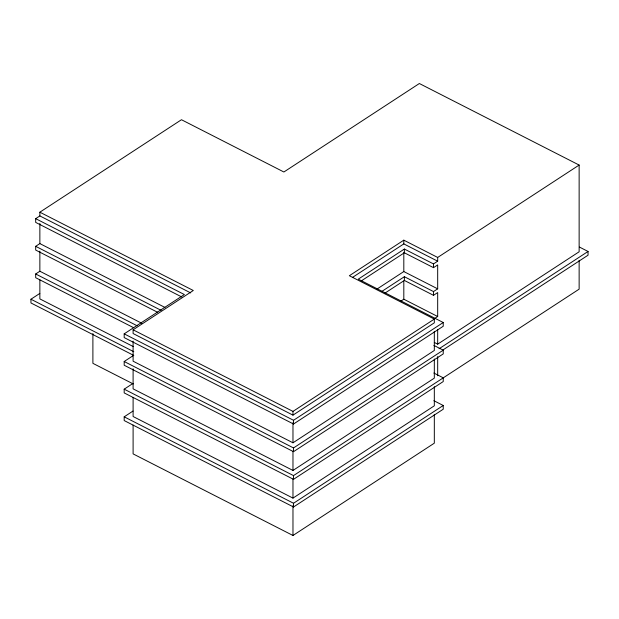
<?xml version="1.0" encoding="UTF-8"?>
<svg xmlns="http://www.w3.org/2000/svg" width="619" height="619" viewBox="0 0 619 619"><rect width="100%" height="100%" fill="white"/><g stroke="black" fill="none" stroke-linecap="round" stroke-linejoin="round"><path stroke-width="0.93" d="M181.785 296.973L35.685 222.399L35.685 218.662L39.864 215.93L39.864 212.193L181.468 119.722L283.881 171.997L419.357 83.519L579.136 165.064L579.136 251.778L437.679 344.156L434.29 342.431M157.721 312.347L35.685 250.061L35.685 246.323L39.864 243.592L39.864 223.498M133.658 327.722L35.685 277.714L35.685 273.977L39.864 271.246L39.864 251.152M133.797 355.453L30.95 302.962L30.95 299.225L39.817 293.429M579.136 165.064L437.679 257.45L437.679 261.187L433.493 263.918L404.362 249.047L358.277 279.146L443.235 322.507L443.235 326.244L293.522 424.023L124.187 337.595L124.187 333.858L184.369 294.551L35.685 218.662M437.679 257.45L403.812 240.164L349.356 275.726L434.321 319.087L434.321 322.824L292.973 415.132L133.1 333.54L133.1 329.803L193.283 290.497L39.864 212.193M433.865 345.387L443.235 350.168L443.235 353.906L293.522 451.677L124.187 365.249L124.187 361.511L133.008 355.747M433.865 373.04L443.235 377.822L443.235 381.559L293.522 479.338L124.187 392.91L124.187 389.173L133.008 383.409M433.865 400.702L443.235 405.484L443.235 409.221L293.522 506.992L124.187 420.564L124.187 416.827L133.008 411.062M352.559 277.374L403.812 243.901L403.812 240.164M361.511 280.771L404.362 252.784L404.362 249.047M376.584 289.336L403.812 271.555L403.812 252.42M381.722 291.495L404.362 276.708L433.493 291.572L437.679 288.841L437.679 264.924L433.493 267.656L404.362 252.784M384.956 293.12L404.362 280.446L404.362 276.708M400.609 301.306L403.812 299.217L403.812 281.034M404.362 280.446L433.493 295.309L437.679 292.578L437.679 316.502L434.886 318.321M292.973 415.132L292.973 411.395L434.321 319.087M293.522 424.023L293.522 420.286L443.235 322.507M133.1 341.1L133.1 361.194L292.973 442.794L434.321 350.486L434.321 331.351M439.095 348.737L588.05 251.461L579.461 247.074M443.142 349.836L588.05 255.198L588.05 251.461M293.522 451.677L293.522 447.939L443.235 350.168M133.1 368.762L133.1 388.856L292.973 470.448L434.321 378.139L434.321 359.005M293.522 479.338L293.522 475.601L579.136 289.15L579.136 260.32M133.1 397.375L133.1 416.51L292.973 498.109L434.321 405.801L434.321 386.666M293.522 506.992L293.522 503.255L443.235 405.484M133.1 425.052L133.1 453.889L292.973 535.481L434.321 443.173L434.321 414.343M403.812 243.901L437.679 261.187M403.812 271.555L437.679 288.841M403.812 299.217L437.679 316.502M39.864 215.93L190.706 292.919M39.864 243.592L164.971 307.442M35.685 246.323L161.164 310.367M39.864 271.246L141.805 323.273M35.685 273.977L137.093 325.741M133.1 329.803L292.973 411.395M124.187 333.858L293.522 420.286M133.224 346.555L39.864 298.907L39.864 279.773M30.95 299.225L133.797 351.716M124.187 361.511L293.522 447.939M133.224 383.927L92.896 363.345L92.896 333.556M124.187 389.173L293.522 475.601M124.187 416.827L293.522 503.255M437.679 329.803L437.679 344.156M437.679 356.544L437.679 375.764M433.493 263.918L433.493 267.656M433.493 291.572L433.493 295.309M292.973 422.7L292.973 442.794M292.973 451.313L292.973 470.448M292.973 478.974L292.973 498.109M292.973 505.692L292.973 535.481"/></g></svg>
